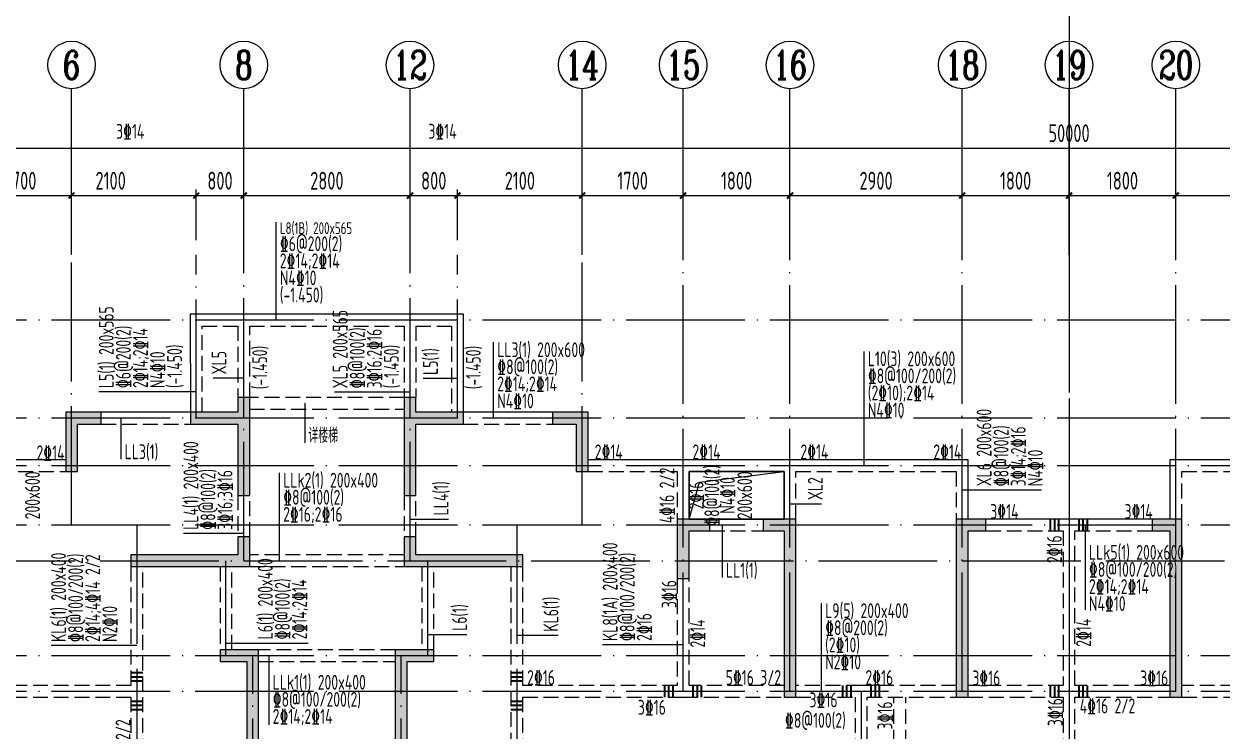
# Model space of a CAD drawing. Extents: x -1712635 to -854203, y -534641 to -21985.
# Drawn here: x -1124486 to -1104306, y -361657 to -349749 of the extents above; entities that cross this region are included whole.
import ezdxf
from ezdxf.enums import TextEntityAlignment as Align

# ---------------------------------------------------------------- set-up
doc = ezdxf.new("R2010")
doc.units = 0
doc.header["$LTSCALE"] = 1000
for name, pattern in [('CENTER', [8, 5, -1, 1, -1]), ('DASH', [0.35, 0.25, -0.1]), ('DOTE', [2.42, 2, -0.2, 0.02, -0.2])]:
    doc.linetypes.add(name, pattern=pattern)
doc.layers.get('0').update_dxf_attribs({"linetype": 'CONTINUOUS'})
doc.layers.get('Defpoints').update_dxf_attribs({"linetype": 'CONTINUOUS'})
for name, color, linetype in [('A-AXIS', 1, 'CONTINUOUS'), ('A-DOTE', 10, 'DOTE'), ('AXIS_NUM', 7, 'CONTINUOUS'), ('S-D洞口', 4, 'CONTINUOUS'), ('S-L主梁线', 4, 'DASH'), ('S-L梁编号', 6, 'CONTINUOUS'), ('S-L梁配筋', 7, 'CONTINUOUS'), ('S-Q墙填充', 252, 'CONTINUOUS'), ('S-Q墙实线', 6, 'CONTINUOUS'), ('S-Y一般标注', 3, 'CONTINUOUS'), ('THIN', 7, 'CONTINUOUS')]:
    doc.layers.add(name, color=color, linetype=linetype)
doc.layers.add('梁附加箍筋', color=1, linetype='CONTINUOUS', lineweight=35)
doc.styles.add('TSSD_Axis', font='complex.shx', dxfattribs={"width": 0.7, "bigfont": 'hztxt.shx'})
doc.styles.add('TSSD_DIMENSION', font='Tssdeng.shx', dxfattribs={"width": 0.7, "bigfont": 'tssdchn.shx'})
doc.styles.add('TSSD_REIN', font='tssdeng.shx', dxfattribs={"width": 0.7, "height": 300, "bigfont": 'tssdchn.shx'})
doc.dimstyles.new('TSSD_100_100', dxfattribs={"dimtxt": 300, "dimasz": 100, "dimexe": 100, "dimexo": 250, "dimgap": 100, "dimtad": 1, "dimdec": 0, "dimzin": 0, "dimdsep": 46, "dimtxsty": 'TSSD_DIMENSION', "dimblk": 'ARCHTICK', "dimcen": 0, "dimdle": 100, "dimclrt": 7, "dimadec": 0, "dimazin": 0, "dimtfac": 1, "dimtdec": 0, "dimtix": 1, "dimtmove": 2, "dimatfit": 3, "dimldrblk": 'ARCHTICK', "dimfxl": 0, "dimtolj": 1, "dimtzin": 0, "dimarcsym": 0})

# ---------------------------------------------------------------- blocks, each defined once
blk = doc.blocks.new('ts_axno')
at = {"color": 0, "linetype": 'ByBlock', "lineweight": -2}
blk.add_circle((0, 0), 0.5, dxfattribs=at)
at = {"color": 0, "linetype": 'ByBlock', "lineweight": -2, "style": 'TSSD_Axis', "width": 0.7}
blk.add_attdef('A', text='', height=0.6, dxfattribs=at).set_placement((0, 0), align=Align.MIDDLE_CENTER)
blk = doc.blocks.new('_ArchTick')
at = {"color": 0, "const_width": 0.35}
blk.add_lwpolyline([(-0.5, -0.5), (0.5, 0.5)], dxfattribs=at)
blk = doc.blocks.new('*D120')
at = {"layer": 'Defpoints', "color": 0}
for p in [(12800, 19250), (11100, 18250), (12800, 18250)]:
    blk.add_point(p, dxfattribs=at)
at = {"layer": 'S-Y一般标注', "color": 0, "lineweight": -2}
for p, q in [((11000, 19250), (12900, 19250)), ((11100, 18500), (11100, 19350)), ((12800, 18500), (12800, 19350))]:
    blk.add_line(p, q, dxfattribs=at)
at = {"layer": 'S-Y一般标注', "color": 0, "lineweight": -2, "xscale": 100, "yscale": 100, "zscale": 100, "rotation": 180}
blk.add_blockref('_ArchTick', (11100, 19250), dxfattribs=at)
at = {"layer": 'S-Y一般标注', "color": 0, "lineweight": -2, "xscale": 100, "yscale": 100, "zscale": 100}
blk.add_blockref('_ArchTick', (12800, 19250), dxfattribs=at)
at = {"layer": 'S-Y一般标注', "color": 7, "insert": (11950, 19500), "char_height": 300, "attachment_point": 5, "style": 'TSSD_DIMENSION'}
blk.add_mtext('\\A1;1700', dxfattribs=at)
blk = doc.blocks.new('*D121')
at = {"layer": 'Defpoints', "color": 0}
for p in [(14900, 19250), (12800, 18250), (14900, 18250)]:
    blk.add_point(p, dxfattribs=at)
at = {"layer": 'S-Y一般标注', "color": 0, "lineweight": -2}
for p, q in [((12700, 19250), (15000, 19250)), ((12800, 18500), (12800, 19350)), ((14900, 18500), (14900, 19350))]:
    blk.add_line(p, q, dxfattribs=at)
at = {"layer": 'S-Y一般标注', "color": 0, "lineweight": -2, "xscale": 100, "yscale": 100, "zscale": 100, "rotation": 180}
blk.add_blockref('_ArchTick', (12800, 19250), dxfattribs=at)
at = {"layer": 'S-Y一般标注', "color": 0, "lineweight": -2, "xscale": 100, "yscale": 100, "zscale": 100}
blk.add_blockref('_ArchTick', (14900, 19250), dxfattribs=at)
at = {"layer": 'S-Y一般标注', "color": 7, "insert": (13458, 19500), "char_height": 300, "attachment_point": 5, "style": 'TSSD_DIMENSION'}
blk.add_mtext('\\A1;2100', dxfattribs=at)
blk = doc.blocks.new('*D122')
at = {"layer": 'Defpoints', "color": 0}
for p in [(18500, 19250), (15700, 18250), (18500, 18250)]:
    blk.add_point(p, dxfattribs=at)
at = {"layer": 'S-Y一般标注', "color": 0, "lineweight": -2}
for p, q in [((15600, 19250), (18600, 19250)), ((15700, 18500), (15700, 19350)), ((18500, 18500), (18500, 19350))]:
    blk.add_line(p, q, dxfattribs=at)
at = {"layer": 'S-Y一般标注', "color": 0, "lineweight": -2, "xscale": 100, "yscale": 100, "zscale": 100, "rotation": 180}
blk.add_blockref('_ArchTick', (15700, 19250), dxfattribs=at)
at = {"layer": 'S-Y一般标注', "color": 0, "lineweight": -2, "xscale": 100, "yscale": 100, "zscale": 100}
blk.add_blockref('_ArchTick', (18500, 19250), dxfattribs=at)
at = {"layer": 'S-Y一般标注', "color": 7, "insert": (17100, 19500), "char_height": 300, "attachment_point": 5, "style": 'TSSD_DIMENSION'}
blk.add_mtext('\\A1;2800', dxfattribs=at)
blk = doc.blocks.new('*D123')
at = {"layer": 'Defpoints', "color": 0}
for p in [(19300, 19250), (18500, 18250), (19300, 18250)]:
    blk.add_point(p, dxfattribs=at)
at = {"layer": 'S-Y一般标注', "color": 0, "lineweight": -2}
for p, q in [((18400, 19250), (19400, 19250)), ((18500, 18500), (18500, 19350)), ((19300, 18500), (19300, 19350))]:
    blk.add_line(p, q, dxfattribs=at)
at = {"layer": 'S-Y一般标注', "color": 0, "lineweight": -2, "xscale": 100, "yscale": 100, "zscale": 100, "rotation": 180}
blk.add_blockref('_ArchTick', (18500, 19250), dxfattribs=at)
at = {"layer": 'S-Y一般标注', "color": 0, "lineweight": -2, "xscale": 100, "yscale": 100, "zscale": 100}
blk.add_blockref('_ArchTick', (19300, 19250), dxfattribs=at)
at = {"layer": 'S-Y一般标注', "color": 7, "insert": (18900, 19500), "char_height": 300, "attachment_point": 5, "style": 'TSSD_DIMENSION'}
blk.add_mtext('\\A1;800', dxfattribs=at)
blk = doc.blocks.new('*D124')
at = {"layer": 'Defpoints', "color": 0}
for p in [(23100, 19250), (21400, 18250), (23100, 18250)]:
    blk.add_point(p, dxfattribs=at)
at = {"layer": 'S-Y一般标注', "color": 0, "lineweight": -2}
for p, q in [((21300, 19250), (23200, 19250)), ((21400, 18500), (21400, 19350)), ((23100, 18500), (23100, 19350))]:
    blk.add_line(p, q, dxfattribs=at)
at = {"layer": 'S-Y一般标注', "color": 0, "lineweight": -2, "xscale": 100, "yscale": 100, "zscale": 100, "rotation": 180}
blk.add_blockref('_ArchTick', (21400, 19250), dxfattribs=at)
at = {"layer": 'S-Y一般标注', "color": 0, "lineweight": -2, "xscale": 100, "yscale": 100, "zscale": 100}
blk.add_blockref('_ArchTick', (23100, 19250), dxfattribs=at)
at = {"layer": 'S-Y一般标注', "color": 7, "insert": (22250, 19500), "char_height": 300, "attachment_point": 5, "style": 'TSSD_DIMENSION'}
blk.add_mtext('\\A1;1700', dxfattribs=at)
blk = doc.blocks.new('*D125')
at = {"layer": 'Defpoints', "color": 0}
for p in [(24900, 19250), (23100, 18250), (24900, 18250)]:
    blk.add_point(p, dxfattribs=at)
at = {"layer": 'S-Y一般标注', "color": 0, "lineweight": -2}
for p, q in [((23000, 19250), (25000, 19250)), ((23100, 18500), (23100, 19350)), ((24900, 18500), (24900, 19350))]:
    blk.add_line(p, q, dxfattribs=at)
at = {"layer": 'S-Y一般标注', "color": 0, "lineweight": -2, "xscale": 100, "yscale": 100, "zscale": 100, "rotation": 180}
blk.add_blockref('_ArchTick', (23100, 19250), dxfattribs=at)
at = {"layer": 'S-Y一般标注', "color": 0, "lineweight": -2, "xscale": 100, "yscale": 100, "zscale": 100}
blk.add_blockref('_ArchTick', (24900, 19250), dxfattribs=at)
at = {"layer": 'S-Y一般标注', "color": 7, "insert": (24000, 19500), "char_height": 300, "attachment_point": 5, "style": 'TSSD_DIMENSION'}
blk.add_mtext('\\A1;1800', dxfattribs=at)
blk = doc.blocks.new('*D126')
at = {"layer": 'Defpoints', "color": 0}
for p in [(27800, 19250), (24900, 18250), (27800, 18250)]:
    blk.add_point(p, dxfattribs=at)
at = {"layer": 'S-Y一般标注', "color": 0, "lineweight": -2}
for p, q in [((24800, 19250), (27900, 19250)), ((24900, 18500), (24900, 19350)), ((27800, 18500), (27800, 19350))]:
    blk.add_line(p, q, dxfattribs=at)
at = {"layer": 'S-Y一般标注', "color": 0, "lineweight": -2, "xscale": 100, "yscale": 100, "zscale": 100, "rotation": 180}
blk.add_blockref('_ArchTick', (24900, 19250), dxfattribs=at)
at = {"layer": 'S-Y一般标注', "color": 0, "lineweight": -2, "xscale": 100, "yscale": 100, "zscale": 100}
blk.add_blockref('_ArchTick', (27800, 19250), dxfattribs=at)
at = {"layer": 'S-Y一般标注', "color": 7, "insert": (26350, 19500), "char_height": 300, "attachment_point": 5, "style": 'TSSD_DIMENSION'}
blk.add_mtext('\\A1;2900', dxfattribs=at)
blk = doc.blocks.new('*D127')
at = {"layer": 'Defpoints', "color": 0}
for p in [(29600, 19250), (27800, 18250), (29600, 18250)]:
    blk.add_point(p, dxfattribs=at)
at = {"layer": 'S-Y一般标注', "color": 0, "lineweight": -2}
for p, q in [((27700, 19250), (29700, 19250)), ((27800, 18500), (27800, 19350)), ((29600, 18500), (29600, 19350))]:
    blk.add_line(p, q, dxfattribs=at)
at = {"layer": 'S-Y一般标注', "color": 0, "lineweight": -2, "xscale": 100, "yscale": 100, "zscale": 100, "rotation": 180}
blk.add_blockref('_ArchTick', (27800, 19250), dxfattribs=at)
at = {"layer": 'S-Y一般标注', "color": 0, "lineweight": -2, "xscale": 100, "yscale": 100, "zscale": 100}
blk.add_blockref('_ArchTick', (29600, 19250), dxfattribs=at)
at = {"layer": 'S-Y一般标注', "color": 7, "insert": (28700, 19500), "char_height": 300, "attachment_point": 5, "style": 'TSSD_DIMENSION'}
blk.add_mtext('\\A1;1800', dxfattribs=at)
blk = doc.blocks.new('*D128')
at = {"layer": 'Defpoints', "color": 0}
for p in [(31400, 19250), (29600, 18250), (31400, 18250)]:
    blk.add_point(p, dxfattribs=at)
at = {"layer": 'S-Y一般标注', "color": 0, "lineweight": -2}
for p, q in [((29500, 19250), (31500, 19250)), ((29600, 18500), (29600, 19350)), ((31400, 18500), (31400, 19350))]:
    blk.add_line(p, q, dxfattribs=at)
at = {"layer": 'S-Y一般标注', "color": 0, "lineweight": -2, "xscale": 100, "yscale": 100, "zscale": 100, "rotation": 180}
blk.add_blockref('_ArchTick', (29600, 19250), dxfattribs=at)
at = {"layer": 'S-Y一般标注', "color": 0, "lineweight": -2, "xscale": 100, "yscale": 100, "zscale": 100}
blk.add_blockref('_ArchTick', (31400, 19250), dxfattribs=at)
at = {"layer": 'S-Y一般标注', "color": 7, "insert": (30500, 19500), "char_height": 300, "attachment_point": 5, "style": 'TSSD_DIMENSION'}
blk.add_mtext('\\A1;1800', dxfattribs=at)
blk = doc.blocks.new('*D129')
at = {"layer": 'Defpoints', "color": 0}
for p in [(34300, 19250), (31400, 18250), (34300, 18250)]:
    blk.add_point(p, dxfattribs=at)
at = {"layer": 'S-Y一般标注', "color": 0, "lineweight": -2}
for p, q in [((31300, 19250), (34400, 19250)), ((31400, 18500), (31400, 19350)), ((34300, 18500), (34300, 19350))]:
    blk.add_line(p, q, dxfattribs=at)
at = {"layer": 'S-Y一般标注', "color": 0, "lineweight": -2, "xscale": 100, "yscale": 100, "zscale": 100, "rotation": 180}
blk.add_blockref('_ArchTick', (31400, 19250), dxfattribs=at)
at = {"layer": 'S-Y一般标注', "color": 0, "lineweight": -2, "xscale": 100, "yscale": 100, "zscale": 100}
blk.add_blockref('_ArchTick', (34300, 19250), dxfattribs=at)
at = {"layer": 'S-Y一般标注', "color": 7, "insert": (32850, 19500), "char_height": 300, "attachment_point": 5, "style": 'TSSD_DIMENSION'}
blk.add_mtext('\\A1;2900', dxfattribs=at)
blk = doc.blocks.new('*D139')
at = {"layer": 'Defpoints', "color": 0}
for p in [(54600, 20050), (4600, 18250), (54600, 18250)]:
    blk.add_point(p, dxfattribs=at)
at = {"layer": 'S-Y一般标注', "color": 0, "lineweight": -2}
for p, q in [((4500, 20050), (54700, 20050)), ((4600, 18500), (4600, 20150)), ((54600, 18500), (54600, 20150))]:
    blk.add_line(p, q, dxfattribs=at)
at = {"layer": 'S-Y一般标注', "color": 0, "lineweight": -2, "xscale": 100, "yscale": 100, "zscale": 100, "rotation": 180}
blk.add_blockref('_ArchTick', (4600, 20050), dxfattribs=at)
at = {"layer": 'S-Y一般标注', "color": 0, "lineweight": -2, "xscale": 100, "yscale": 100, "zscale": 100}
blk.add_blockref('_ArchTick', (54600, 20050), dxfattribs=at)
at = {"layer": 'S-Y一般标注', "color": 7, "insert": (29600, 20300), "char_height": 300, "attachment_point": 5, "style": 'TSSD_DIMENSION'}
blk.add_mtext('\\A1;50000', dxfattribs=at)
blk = doc.blocks.new('*D150')
at = {"layer": 'Defpoints', "color": 0}
for p in [(15700, 19250), (14900, 18250), (15700, 18250)]:
    blk.add_point(p, dxfattribs=at)
at = {"layer": 'S-Y一般标注', "color": 0, "lineweight": -2}
for p, q in [((14800, 19250), (15800, 19250)), ((14900, 18500), (14900, 19350)), ((15700, 18500), (15700, 19350))]:
    blk.add_line(p, q, dxfattribs=at)
at = {"layer": 'S-Y一般标注', "color": 0, "lineweight": -2, "xscale": 100, "yscale": 100, "zscale": 100, "rotation": 180}
blk.add_blockref('_ArchTick', (14900, 19250), dxfattribs=at)
at = {"layer": 'S-Y一般标注', "color": 0, "lineweight": -2, "xscale": 100, "yscale": 100, "zscale": 100}
blk.add_blockref('_ArchTick', (15700, 19250), dxfattribs=at)
at = {"layer": 'S-Y一般标注', "color": 7, "insert": (15300, 19500), "char_height": 300, "attachment_point": 5, "style": 'TSSD_DIMENSION'}
blk.add_mtext('\\A1;800', dxfattribs=at)
blk = doc.blocks.new('*D151')
at = {"layer": 'Defpoints', "color": 0}
for p in [(21400, 19250), (19300, 18250), (21400, 18250)]:
    blk.add_point(p, dxfattribs=at)
at = {"layer": 'S-Y一般标注', "color": 0, "lineweight": -2}
for p, q in [((19200, 19250), (21500, 19250)), ((19300, 18500), (19300, 19350)), ((21400, 18500), (21400, 19350))]:
    blk.add_line(p, q, dxfattribs=at)
at = {"layer": 'S-Y一般标注', "color": 0, "lineweight": -2, "xscale": 100, "yscale": 100, "zscale": 100, "rotation": 180}
blk.add_blockref('_ArchTick', (19300, 19250), dxfattribs=at)
at = {"layer": 'S-Y一般标注', "color": 0, "lineweight": -2, "xscale": 100, "yscale": 100, "zscale": 100}
blk.add_blockref('_ArchTick', (21400, 19250), dxfattribs=at)
at = {"layer": 'S-Y一般标注', "color": 7, "insert": (20350, 19500), "char_height": 300, "attachment_point": 5, "style": 'TSSD_DIMENSION'}
blk.add_mtext('\\A1;2100', dxfattribs=at)
blk = doc.blocks.new('20210807.15312078')
at = {"layer": 'S-Q墙填充'}
h = blk.add_hatch(color=252, dxfattribs=at)
h.dxf.hatch_style = 1
h.paths.add_polyline_path([(72216, 67840), (72216, 68190), (72016, 68190), (72016, 67940), (71216, 67940), (71216, 67740), (72016, 67740), (72016, 66540), (72216, 66540)])
h = blk.add_hatch(color=252, dxfattribs=at)
h.dxf.hatch_style = 1
h.paths.add_polyline_path([(74816, 67840), (74816, 66540), (75016, 66540), (75016, 67740), (75815, 67740), (75815, 67940), (75016, 67940), (75016, 68190), (74816, 68190)])
h = blk.add_hatch(color=252, dxfattribs=at)
h.dxf.hatch_style = 1
h.paths.add_polyline_path([(69316, 67740), (69716, 67740), (69716, 67940), (69116, 67940), (69116, 66940), (69316, 66940)])
h = blk.add_hatch(color=252, dxfattribs=at)
h.dxf.hatch_style = 1
h.paths.add_polyline_path([(77916, 67940), (77316, 67940), (77316, 67740), (77716, 67740), (77716, 66940), (77916, 66940)])
h = blk.add_hatch(color=252, dxfattribs=at)
h.dxf.hatch_style = 1
h.paths.add_polyline_path([(79416, 66140), (79416, 65140), (79616, 65140), (79616, 65940), (79966, 65940), (79966, 66140)])
h = blk.add_hatch(color=252, dxfattribs=at)
h.dxf.hatch_style = 1
h.paths.add_polyline_path([(81216, 65940), (81216, 63140), (81416, 63140), (81416, 66140), (80866, 66140), (80866, 65940)])
h = blk.add_hatch(color=252, dxfattribs=at)
h.dxf.hatch_style = 1
h.paths.add_polyline_path([(84116, 66140), (84116, 63140), (84316, 63140), (84316, 65940), (84616, 65940), (84616, 66140)])
h = blk.add_hatch(color=252, dxfattribs=at)
h.dxf.hatch_style = 1
h.paths.add_polyline_path([(87716, 65940), (87716, 63140), (87916, 63140), (87916, 66140), (87416, 66140), (87416, 65940)])
h = blk.add_hatch(color=252, dxfattribs=at)
h.dxf.hatch_style = 1
h.paths.add_polyline_path([(72216, 65340), (72216, 65840), (72016, 65840), (72016, 65540), (71816, 65540), (70216, 65540), (70216, 65340), (71816, 65340)])
h = blk.add_hatch(color=252, dxfattribs=at)
h.dxf.hatch_style = 1
h.paths.add_polyline_path([(75016, 65540), (75016, 65840), (74816, 65840), (74816, 65340), (75216, 65340), (76816, 65340), (76816, 65540), (75216, 65540)])
h = blk.add_hatch(color=252, dxfattribs=at)
h.dxf.hatch_style = 1
h.paths.add_polyline_path([(72366, 63940), (71716, 63940), (71716, 63740), (72166, 63740), (72166, 61640), (72566, 61640), (72566, 61840), (72366, 61840)])
h = blk.add_hatch(color=252, dxfattribs=at)
h.dxf.hatch_style = 1
h.paths.add_polyline_path([(74666, 61840), (74466, 61840), (74466, 61640), (74866, 61640), (74866, 63740), (75316, 63740), (75316, 63940), (74666, 63940)])
at = {"layer": 'S-D洞口', "color": 5}
blk.add_lwpolyline([(79616, 66140), (81216, 66140), (81216, 66940), (79616, 66940), (79616, 66140), (79793, 66762), (81216, 66940)], dxfattribs=at)
at = {"layer": 'S-L主梁线', "linetype": 'ByBlock', "lineweight": 18}
for p, q in [((72116, 69590), (71215, 69589)), ((71215, 69589), (71216, 67940)), ((74915, 69590), (72116, 69590)), ((75816, 69590), (74915, 69590)), ((75815, 67940), (75816, 69590)), ((71216, 67940), (69716, 67940)), ((77316, 67940), (75815, 67940)), ((69116, 67140), (67516, 67140)), ((79516, 67140), (77916, 67140)), ((81316, 67140), (79516, 67140)), ((84316, 67140), (81316, 67140)), ((84316, 66140), (84316, 67140)), ((87716, 67140), (87716, 66140)), ((90716, 67140), (87716, 67140)), ((79616, 66940), (81216, 66940)), ((79616, 66140), (79616, 66940)), ((81216, 66940), (81216, 66140)), ((80866, 66140), (79966, 66140)), ((86016, 66140), (84616, 66140)), ((87416, 66140), (86016, 66140))]:
    blk.add_line(p, q, dxfattribs=at)
at = {"layer": 'S-L主梁线', "linetype": 'DASH', "lineweight": 18}
for p, q in [((71415, 69389), (72016, 69390)), ((71416, 67940), (71415, 69389)), ((72016, 69390), (72016, 68190)), ((72216, 69390), (74815, 69390)), ((72216, 68190), (72216, 69390)), ((74815, 69390), (74816, 68190)), ((74815, 69390), (74816, 68190)), ((75015, 69390), (75616, 69390)), ((75015, 69390), (75016, 68190)), ((75616, 69390), (75615, 67940)), ((74816, 68190), (72216, 68190)), ((72216, 67990), (74816, 67990)), ((69716, 67740), (71216, 67740)), ((75815, 67740), (77316, 67740)), ((67616, 66940), (69116, 66940)), ((77916, 66940), (79416, 66940)), ((79416, 66940), (79416, 66140)), ((81416, 66940), (84116, 66940)), ((81416, 66140), (81416, 66940)), ((84116, 66940), (84116, 66140)), ((87916, 66940), (90616, 66940)), ((87916, 66140), (87916, 66940)), ((72016, 66540), (72016, 65840)), ((72216, 65840), (72216, 66540)), ((74816, 66540), (74816, 65840)), ((75016, 65840), (75016, 66540)), ((79966, 65940), (80866, 65940)), ((84616, 65940), (85916, 65940)), ((85916, 65940), (85916, 63340)), ((86116, 65940), (87416, 65940)), ((86116, 63340), (86116, 65940)), ((74816, 65540), (72216, 65540)), ((70216, 65340), (70216, 63340)), ((70416, 63240), (70416, 65340)), ((71716, 65340), (71716, 63940)), ((71916, 63940), (71916, 65340)), ((72216, 65340), (74816, 65340)), ((75116, 65340), (75116, 63940)), ((75316, 63940), (75316, 65340)), ((76616, 65340), (76616, 63240)), ((76816, 63340), (76816, 65340)), ((79416, 65140), (79416, 63340)), ((79616, 63340), (79616, 65140)), ((74666, 63940), (72366, 63940)), ((72366, 63740), (74666, 63740)), ((70216, 63340), (67616, 63340)), ((70416, 61840), (70416, 63240)), ((76616, 63240), (76616, 61840)), ((79416, 63340), (76816, 63340)), ((81216, 63340), (79616, 63340)), ((82516, 63340), (81416, 63340)), ((84116, 63340), (82516, 63340)), ((85916, 63340), (84316, 63340)), ((87716, 63340), (86116, 63340)), ((89516, 63340), (87916, 63340)), ((67516, 63140), (70216, 63140)), ((70216, 63140), (70216, 61840)), ((76816, 63140), (79516, 63140)), ((76816, 61840), (76816, 63140)), ((79516, 63140), (81216, 63140)), ((81416, 63140), (82416, 63140)), ((82416, 63140), (82416, 60290)), ((82616, 63140), (84116, 63140)), ((82616, 60290), (82616, 63140)), ((84316, 63140), (85916, 63140)), ((85916, 63140), (85916, 58840)), ((86116, 58840), (86116, 63140)), ((86116, 63140), (87716, 63140)), ((87916, 63140), (89416, 63140))]:
    blk.add_line(p, q, dxfattribs=at)
for points in [[(83066, 58840), (83066, 63140)], [(83266, 58840), (83266, 63140)]]:
    blk.add_lwpolyline(points, dxfattribs=at)
at = {"layer": 'S-Q墙实线'}
blk.add_lwpolyline([(72216, 67840), (72216, 68190), (72016, 68190), (72016, 67940), (71216, 67940), (71216, 67740), (72016, 67740), (72016, 66540), (72216, 66540), (72216, 67840)], dxfattribs=at)
for points in [[(74816, 67840), (74816, 66540), (75016, 66540), (75016, 67740), (75815, 67740), (75815, 67940), (75016, 67940), (75016, 68190), (74816, 68190)], [(69316, 67740), (69716, 67740), (69716, 67940), (69116, 67940), (69116, 66940), (69316, 66940)], [(77916, 67940), (77316, 67940), (77316, 67740), (77716, 67740), (77716, 66940), (77916, 66940)], [(79416, 66140), (79416, 65140), (79616, 65140), (79616, 65940), (79966, 65940), (79966, 66140)], [(81216, 65940), (81216, 63140), (81416, 63140), (81416, 66140), (80866, 66140), (80866, 65940)], [(84116, 66140), (84116, 63140), (84316, 63140), (84316, 65940), (84616, 65940), (84616, 66140)], [(87716, 65940), (87716, 63140), (87916, 63140), (87916, 66140), (87416, 66140), (87416, 65940)], [(72216, 65340), (72216, 65840), (72016, 65840), (72016, 65540), (71816, 65540), (70216, 65540), (70216, 65340), (71816, 65340)], [(75016, 65540), (75016, 65840), (74816, 65840), (74816, 65340), (75216, 65340), (76816, 65340), (76816, 65540), (75216, 65540)], [(72366, 63940), (71716, 63940), (71716, 63740), (72166, 63740), (72166, 61640), (72566, 61640), (72566, 61840), (72366, 61840)], [(74666, 61840), (74466, 61840), (74466, 61640), (74866, 61640), (74866, 63740), (75316, 63740), (75316, 63940), (74666, 63940)]]:
    blk.add_lwpolyline(points, close=True, dxfattribs=at)
blk = doc.blocks.new('20210726.16395156')
at = {"layer": 'A-AXIS'}
for p, q in [((12800, 18249.9), (12800, 21049.9)), ((15700, 18249.9), (15700, 21049.9)), ((18500, 18249.9), (18500, 21049.9)), ((21400, 18249.9), (21400, 21049.9)), ((23100, 18249.9), (23100, 21049.9)), ((24900, 18249.9), (24900, 21049.9)), ((27800, 18249.9), (27800, 21049.9)), ((29600, 18249.9), (29600, 21049.9)), ((31400, 18249.9), (31400, 21049.9))]:
    blk.add_line(p, q, dxfattribs=at)
at = {"layer": 'A-DOTE'}
for p, q in [((12800, 13700), (12800, 18249.9)), ((14900, 15500), (14900, 18249.9)), ((15700, 13100.3), (15700, 18249.9)), ((18500, 13100.3), (18500, 18249.9)), ((19300, 15500), (19300, 18249.9)), ((21400, 13700), (21400, 18249.9)), ((23100, 10900), (23100, 18249.9)), ((24900, 10900), (24900, 18249.9)), ((27800, 10900), (27800, 18249.9)), ((29600, 18249.9), (29600, 3600)), ((31400, 10900), (31400, 18249.9)), ((55600, 17150), (3600, 17150)), ((55600, 15500), (3600, 15500)), ((55600, 14700), (3600, 14700)), ((55600, 13700), (3600, 13700)), ((13900.2, 13700), (13900, 3600)), ((20299.8, 13700), (20300, 3600)), ((3600, 13100.3), (55600, 13100.3)), ((15400, 11500), (15400, 13100)), ((18800, 11500), (18800, 13100)), ((55600, 11500), (3600, 11500)), ((15850, 3600), (15850, 11500)), ((18350, 3600.1), (18350, 11500)), ((55600, 10900), (3600, 10900)), ((26100, 10900), (26100, 3600))]:
    blk.add_line(p, q, dxfattribs=at)
at = {"layer": 'A-AXIS'}
ref = blk.add_blockref('ts_axno', (12800, 21449.9), dxfattribs=dict(at, xscale=800, yscale=800, zscale=800))
ref.add_attrib('5', '6', dxfattribs={"layer": 'AXIS_NUM', "height": 480, "style": 'TSSD_Axis', "width": 0.7}).set_placement((12800, 21449.9), align=Align.MIDDLE_CENTER)
ref = blk.add_blockref('ts_axno', (15700, 21449.9), dxfattribs=dict(at, xscale=800, yscale=800, zscale=800))
ref.add_attrib('6', '8', dxfattribs={"layer": 'AXIS_NUM', "height": 480, "style": 'TSSD_Axis', "width": 0.7}).set_placement((15700, 21449.9), align=Align.MIDDLE_CENTER)
ref = blk.add_blockref('ts_axno', (18500, 21449.9), dxfattribs=dict(at, xscale=800, yscale=800, zscale=800))
ref.add_attrib('7', '12', dxfattribs={"layer": 'AXIS_NUM', "height": 480, "style": 'TSSD_Axis', "width": 0.7}).set_placement((18500, 21449.9), align=Align.MIDDLE_CENTER)
ref = blk.add_blockref('ts_axno', (21400, 21449.9), dxfattribs=dict(at, xscale=800, yscale=800, zscale=800))
ref.add_attrib('8', '14', dxfattribs={"layer": 'AXIS_NUM', "height": 480, "style": 'TSSD_Axis', "width": 0.7}).set_placement((21400, 21449.9), align=Align.MIDDLE_CENTER)
ref = blk.add_blockref('ts_axno', (23100, 21449.9), dxfattribs=dict(at, xscale=800, yscale=800, zscale=800))
ref.add_attrib('9', '15', dxfattribs={"layer": 'AXIS_NUM', "height": 480, "style": 'TSSD_Axis', "width": 0.7}).set_placement((23100, 21449.9), align=Align.MIDDLE_CENTER)
ref = blk.add_blockref('ts_axno', (24900, 21449.9), dxfattribs=dict(at, xscale=800, yscale=800, zscale=800))
ref.add_attrib('10', '16', dxfattribs={"layer": 'AXIS_NUM', "height": 480, "style": 'TSSD_Axis', "width": 0.7}).set_placement((24900, 21449.9), align=Align.MIDDLE_CENTER)
ref = blk.add_blockref('ts_axno', (27800, 21449.9), dxfattribs=dict(at, xscale=800, yscale=800, zscale=800))
ref.add_attrib('11', '18', dxfattribs={"layer": 'AXIS_NUM', "height": 480, "style": 'TSSD_Axis', "width": 0.7}).set_placement((27800, 21449.9), align=Align.MIDDLE_CENTER)
ref = blk.add_blockref('ts_axno', (29600, 21449.9), dxfattribs=dict(at, xscale=800, yscale=800, zscale=800))
ref.add_attrib('12', '19', dxfattribs={"layer": 'AXIS_NUM', "height": 480, "style": 'TSSD_Axis', "width": 0.7}).set_placement((29600, 21449.9), align=Align.MIDDLE_CENTER)
ref = blk.add_blockref('ts_axno', (31400, 21449.9), dxfattribs=dict(at, xscale=800, yscale=800, zscale=800))
ref.add_attrib('13', '20', dxfattribs={"layer": 'AXIS_NUM', "height": 480, "style": 'TSSD_Axis', "width": 0.7}).set_placement((31400, 21449.9), align=Align.MIDDLE_CENTER)
at = {"layer": 'S-Y一般标注'}
for base, p1, p2, picture, middle in [((54600, 20049.9), (4600, 18249.9), (54600, 18249.9), '*D139', (29600, 20299.9)), ((12800, 19249.9), (11100, 18249.9), (12800, 18249.9), '*D120', (11950, 19499.9)), ((15700, 19249.9), (14900, 18249.9), (15700, 18249.9), '*D150', (15300, 19499.9)), ((18500, 19249.9), (15700, 18249.9), (18500, 18249.9), '*D122', (17100, 19499.9)), ((19300, 19249.9), (18500, 18249.9), (19300, 18249.9), '*D123', (18900, 19499.9)), ((21400, 19249.9), (19300, 18249.9), (21400, 18249.9), '*D151', (20350, 19499.9)), ((23100, 19249.9), (21400, 18249.9), (23100, 18249.9), '*D124', (22250, 19499.9)), ((24900, 19249.9), (23100, 18249.9), (24900, 18249.9), '*D125', (24000, 19499.9)), ((27800, 19249.9), (24900, 18249.9), (27800, 18249.9), '*D126', (26350, 19499.9)), ((29600, 19249.9), (27800, 18249.9), (29600, 18249.9), '*D127', (28700, 19499.9)), ((31400, 19249.9), (29600, 18249.9), (31400, 18249.9), '*D128', (30500, 19499.9)), ((34300, 19249.9), (31400, 18249.9), (34300, 18249.9), '*D129', (32850, 19499.9))]:
    dim = blk.add_linear_dim(base=base, p1=p1, p2=p2, dimstyle='TSSD_100_100', dxfattribs=at)
    dim.commit()
    dim.dimension.update_dxf_attribs({"geometry": picture, "text_midpoint": middle})
dim = blk.add_linear_dim(base=(14900, 19249.9), p1=(12800, 18249.9), p2=(14900, 18249.9), dimstyle='TSSD_100_100', dxfattribs=at)
dim.commit()
dim.dimension.update_dxf_attribs({"geometry": '*D121', "text_midpoint": (13458.1, 19499.9), "dimtype": 128})

msp = doc.modelspace()

# ---------------------------------------------------------------- linework, layer by layer
at = {"layer": 'S-L梁编号', "lineweight": 18}
for p, q in [((-1120238.38, -354738.23), (-1120238.38, -353087.2)), ((-1116577.11, -356388.23), (-1116577.11, -355110.09)), ((-1110334.92, -357188.23), (-1110334.92, -355262.59)), ((-1120783.47, -355712.43), (-1121296.39, -355712.43)), ((-1117183.84, -355721.74), (-1117763.6, -355721.74)), ((-1121583.64, -355942.44), (-1123224.02, -355942.44)), ((-1117983.19, -355947.1), (-1119255.84, -355947.1)), ((-1119757.05, -356133.75), (-1119757.05, -356804.67)), ((-1122851.3, -356388.23), (-1122851.3, -357078.71)), ((-1120182.26, -358787.96), (-1120182.26, -357307.48)), ((-1108683.49, -357596.78), (-1107346.06, -357596.78)), ((-1111583.48, -357830.76), (-1111052.71, -357830.76)), ((-1117983.47, -358087.35), (-1117336.45, -358087.35)), ((-1120783.48, -358329.86), (-1121798.92, -358329.86)), ((-1112723.98, -358188.52), (-1112723.98, -359073.06)), ((-1106610.39, -358188.23), (-1106610.39, -359615.8)), ((-1111054.04, -360988.23), (-1111054.04, -359505.4)), ((-1121083.54, -360175.84), (-1119701.11, -360175.84)), ((-1117683.6, -360032.66), (-1117024.24, -360032.66)), ((-1116183.48, -360044.48), (-1115485.69, -360044.48)), ((-1122583.46, -360218.38), (-1124027.74, -360218.38)), ((-1120358.84, -360388.23), (-1120358.84, -361554.84)), ((-1113383.48, -360202.74), (-1114738.52, -360202.74))]:
    msp.add_line(p, q, dxfattribs=at)
at = {"layer": 'THIN', "linetype": 'CENTER'}
msp.add_line((-1106883.47, -348955.45), (-1106883.47, -372822.38), dxfattribs=at)
at = {"layer": '梁附加箍筋', "lineweight": 35}
for p, q in [((-1107193.48, -358288.23), (-1107193.48, -358088.23)), ((-1107123.48, -358288.23), (-1107123.48, -358088.23)), ((-1107053.48, -358288.23), (-1107053.48, -358088.23)), ((-1106713.48, -358288.23), (-1106713.48, -358088.23)), ((-1106643.48, -358288.23), (-1106643.48, -358088.23)), ((-1106573.48, -358288.23), (-1106573.48, -358088.23)), ((-1122483.47, -360678.23), (-1122683.47, -360678.23)), ((-1122483.47, -360748.23), (-1122683.47, -360748.23)), ((-1116083.48, -360678.23), (-1116283.48, -360678.23)), ((-1116083.48, -360748.23), (-1116283.48, -360748.23)), ((-1122483.47, -360818.23), (-1122683.47, -360818.23)), ((-1116083.48, -360818.23), (-1116283.48, -360818.23)), ((-1113693.48, -361088.23), (-1113693.48, -360888.23)), ((-1113623.48, -361088.23), (-1113623.48, -360888.23)), ((-1113553.48, -361088.23), (-1113553.48, -360888.23)), ((-1113213.48, -361088.23), (-1113213.48, -360888.23)), ((-1113143.48, -361088.23), (-1113143.48, -360888.23)), ((-1113073.48, -361088.23), (-1113073.48, -360888.23)), ((-1110693.49, -361088.23), (-1110693.49, -360888.23)), ((-1110623.49, -361088.23), (-1110623.49, -360888.23)), ((-1110553.49, -361088.23), (-1110553.49, -360888.23)), ((-1110213.49, -361088.23), (-1110213.49, -360888.23)), ((-1110143.49, -361088.23), (-1110143.49, -360888.23)), ((-1110073.49, -361088.23), (-1110073.49, -360888.23)), ((-1107193.49, -361088.23), (-1107193.49, -360888.23)), ((-1107123.49, -361088.23), (-1107123.49, -360888.23)), ((-1107053.49, -361088.23), (-1107053.49, -360888.23)), ((-1106713.49, -361088.23), (-1106713.49, -360888.23)), ((-1106643.49, -361088.23), (-1106643.49, -360888.23)), ((-1106573.49, -361088.23), (-1106573.49, -360888.23)), ((-1122483.47, -361158.23), (-1122683.47, -361158.23)), ((-1116083.48, -361158.23), (-1116283.48, -361158.23)), ((-1122483.47, -361228.23), (-1122683.47, -361228.23)), ((-1122483.47, -361298.23), (-1122683.47, -361298.23)), ((-1116083.48, -361228.23), (-1116283.48, -361228.23)), ((-1116083.48, -361298.23), (-1116283.48, -361298.23))]:
    msp.add_line(p, q, dxfattribs=at)

# ---------------------------------------------------------------- block references
at = {"layer": 'A-DOTE'}
msp.add_blockref('20210726.16395156', (-1136483.47, -371888.28), dxfattribs=at)
at = {"layer": 'S-Q墙填充'}
msp.add_blockref('20210807.15312078', (-1192899.12, -424227.8), dxfattribs=at)

# ---------------------------------------------------------------- texts
at = {"layer": 'S-L梁编号', "color": 6, "style": 'TSSD_REIN', "width": 0.7}
for s, height, p in [('L8(1B) 200x565', 200, (-1120175.88, -353287.2)), ('LL3(1) 200x600', 250, (-1116514.61, -355360.09)), ('L10(3) 200x600', 250, (-1110272.42, -355512.59)), ('详楼梯', 250, (-1119694.55, -356804.67)), ('LL3(1)', 250, (-1122788.8, -357078.71)), ('LLk2(1) 200x400', 250, (-1120119.76, -357557.48)), ('LLk5(1) 200x600', 250, (-1106547.89, -358772.53)), ('LL1(1)', 250, (-1112661.48, -359073.06)), ('L9(5) 200x400', 250, (-1110991.54, -359755.4)), ('LLk1(1) 200x400', 250, (-1120296.34, -360960.61))]:
    msp.add_text(s, height=height, dxfattribs=at).set_placement(p)
for s, p in [('L5(1) 200x565', (-1122974.02, -355879.94)), ('XL5 200x565', (-1119034.68, -355884.6)), ('XL5', (-1121075.24, -355649.93)), ('L5(1)', (-1117513.6, -355659.24)), ('XL6 200x600', (-1108189.33, -357534.28)), ('LL4(1) 200x400', (-1121548.92, -358267.36)), ('LL4(1)', (-1117336.45, -358024.85)), ('XL2', (-1111033.48, -357768.26)), ('KL8(1A) 200x400', (-1114488.52, -360140.24)), ('KL6(1) 200x400', (-1123777.74, -360155.88)), ('L6(1) 200x400', (-1120295.34, -360113.34)), ('L6(1)', (-1117024.24, -359970.16)), ('KL6(1)', (-1115485.69, -359981.98))]:
    msp.add_text(s, height=250, rotation=90, dxfattribs=at).set_placement(p)
at = {"layer": 'S-L梁配筋', "color": 7, "style": 'TSSD_REIN', "width": 0.7}
for s, p in [('3%%13214', (-1122933.47, -351682.31)), ('%%1326@200(2)', (-1120175.88, -353574.7)), ('2%%13214;2%%13214', (-1120175.88, -353862.2)), ('N4%%13210', (-1120175.88, -354149.7)), ('(-1.450)', (-1120175.88, -354437.2)), ('%%1328@100(2)', (-1116514.61, -355647.59)), ('%%1328@100/200(2)', (-1110272.42, -355800.09)), ('2%%13214;2%%13214', (-1116514.61, -355935.09)), ('(2%%13210);2%%13214', (-1110272.42, -356087.59)), ('N4%%13210', (-1116514.61, -356222.59)), ('N4%%13210', (-1110272.42, -356375.09)), ('%%1328@100(2)', (-1120119.76, -357844.98)), ('2%%13216;2%%13216', (-1120119.76, -358132.48)), ('%%1328@100/200(2)', (-1106547.89, -359060.03)), ('2%%13214;2%%13214', (-1106547.89, -359347.53)), ('N4%%13210', (-1106547.89, -359635.03)), ('%%1328@200(2)', (-1110991.54, -360042.9)), ('(2%%13210)', (-1110991.54, -360330.4)), ('N2%%13210', (-1110991.54, -360617.9)), ('%%1328@100/200(2)', (-1120296.34, -361248.11)), ('3%%13216', (-1114145.99, -361381.83)), ('2%%13214;2%%13214', (-1120296.34, -361535.61)), ('%%1328@100(2)', (-1111668.36, -361602.21))]:
    msp.add_text(s, height=250, dxfattribs=at).set_placement(p)
for s, rotation, p in [('3%%13214', 360, (-1117197.52, -351680.78)), ('3%%13216', 90, (-1106991.13, -361102.83))]:
    msp.add_text(s, height=250, rotation=rotation, dxfattribs=at).set_placement(p, align=Align.RIGHT)
for s, p in [('%%1326@200(2)', (-1122686.52, -355879.94)), ('2%%13214;2%%13214', (-1122399.02, -355879.94)), ('%%1328@100(2)', (-1118747.18, -355884.6)), ('3%%13216;2%%13216', (-1118459.68, -355884.6)), ('N4%%13210', (-1122111.52, -355879.94)), ('(-1.450)', (-1121824.02, -355879.94)), ('(-1.450)', (-1120389.53, -355901.2)), ('(-1.450)', (-1118172.18, -355884.6)), ('(-1.450)', (-1116792.57, -355901.2)), ('%%1328@100(2)', (-1107901.83, -357534.28)), ('3%%13214;2%%13216', (-1107614.33, -357534.28)), ('N4%%13210', (-1107326.83, -357534.28)), ('%%1328@100(2)', (-1121261.42, -358267.36)), ('3%%13216;3%%13216', (-1120973.92, -358267.36)), ('2%%13216', (-1107004.64, -358829.52)), ('%%1328@100/200(2)', (-1123490.24, -360155.88)), ('%%1328@100/200(2)', (-1114201.02, -360140.24)), ('%%1328@100(2)', (-1120007.84, -360113.34)), ('2%%13214;2%%13214', (-1119720.34, -360113.34)), ('N2%%13210', (-1122915.24, -360155.88)), ('2%%13216', (-1113913.52, -360140.24)), ('3%%13216', (-1109859.08, -361631.68))]:
    msp.add_text(s, height=250, rotation=90, dxfattribs=at).set_placement(p)
for s, p in [('2%%13214', (-1123801.25, -357095.57)), ('2%%13214', (-1114399.68, -357079.76)), ('2%%13214', (-1112753.14, -357079.76)), ('2%%13214', (-1110935.74, -357079.76)), ('2%%13214', (-1108696.69, -357079.76)), ('3%%13214', (-1107733.98, -358084.6)), ('3%%13214', (-1105472.97, -358084.6)), ('2%%13216', (-1115542.25, -360880.61)), ('2%%13216', (-1109844.69, -360880.61)), ('3%%13216', (-1108039.88, -360888.02)), ('3%%13216', (-1105212.49, -360888.02))]:
    msp.add_text(s, height=250, dxfattribs=at).set_placement(p, align=Align.RIGHT)
msp.add_text('200x600', height=250, rotation=90, dxfattribs=at).set_placement((-1124141.81, -357688.23), align=Align.BOTTOM_CENTER)
for s, p in [('4%%13216 2/2', (-1113530.78, -357688.23)), ('%%1328@100(2)', (-1112773.87, -357688.23)), ('200x600', (-1112220.83, -357688.23)), ('2%%13216', (-1113038.48, -357688.23)), ('N4%%13210', (-1112511.64, -357688.23)), ('3%%13216', (-1113494.57, -359351.24)), ('2%%13214', (-1113015.22, -360014.56)), ('2%%13214', (-1106513.83, -360002.23))]:
    msp.add_text(s, height=250, rotation=90, dxfattribs=at).set_placement(p, align=Align.CENTER)
at = {"layer": 'S-L梁配筋', "color": 1, "style": 'TSSD_REIN', "width": 0.7}
for s, p in [('2%%13214;4%%13214 2/2', (-1123202.74, -360155.88)), ('4%%13214 2/2', (-1122691.75, -362398.49))]:
    msp.add_text(s, height=250, rotation=90, dxfattribs=at).set_placement(p)
msp.add_text('5%%13216 3/2', height=250, dxfattribs=at).set_placement((-1111733.48, -360880.61), align=Align.RIGHT)
at = {"layer": 'S-L梁配筋', "color": 7, "style": 'TSSD_REIN', "width": 0.7}
msp.add_text('3%%13216', height=250, dxfattribs=at).set_placement((-1111018.92, -361332.24), align=Align.BOTTOM_CENTER)
msp.add_text('4%%13216 2/2', height=250, dxfattribs=at).set_placement((-1106235.89, -361358.77), align=Align.CENTER)

doc.saveas('drawing.dxf')
